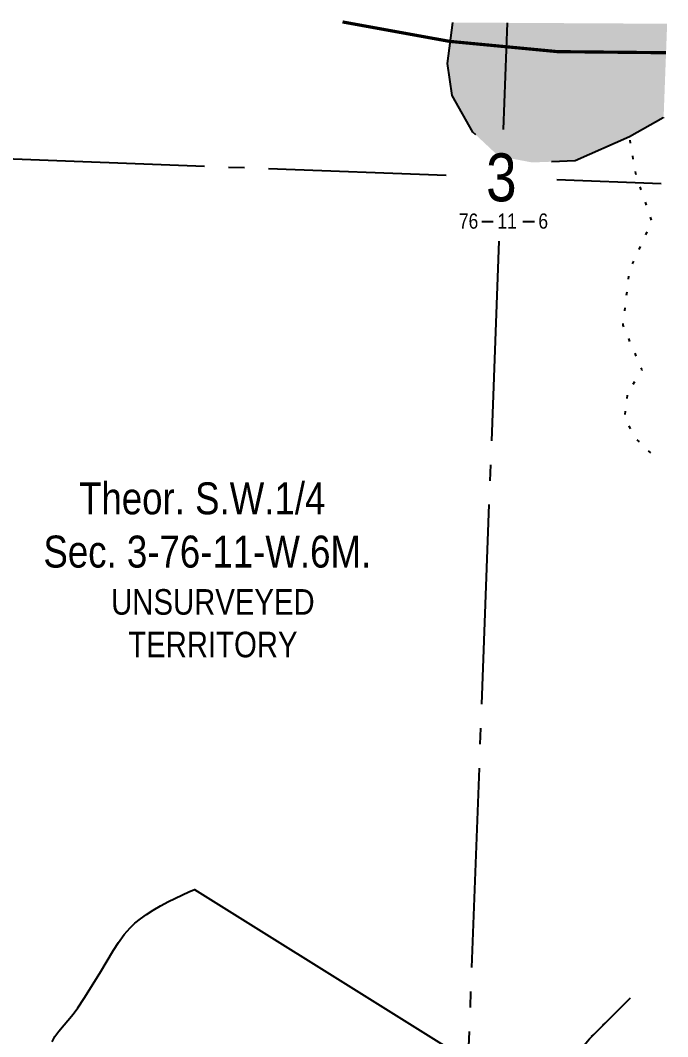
# Model space of a CAD drawing. Extents: x 333963 to 343562, y 6155611 to 6162191.
# Drawn here: x 334679 to 335084, y 6159235 to 6159871 of the extents above; entities that cross this region are included whole.
import ezdxf
from ezdxf.enums import TextEntityAlignment as Align

# ---------------------------------------------------------------- set-up
doc = ezdxf.new("R2010")
doc.units = 0
doc.header["$LTSCALE"] = 5
for name, pattern in [('DASHDOT2', [12.7, 6.35, -3.175, 0, -3.175]), ('foc-QUARTERLINE', [33, 25, -3, 2, -3]), ('foc-WHEELTRACKS', [2, 0.4, -1.6])]:
    doc.linetypes.add(name, pattern=pattern)
for name, color, linetype in [('10', 1, 'Continuous'), ('9', 3, 'Continuous'), ('AS-WILDLIFE', 131, 'DASHDOT2'), ('C-SYMBOL', 7, 'Continuous'), ('L-QSEC', 8, 'foc-QUARTERLINE'), ('L-SECLBL', 7, 'Continuous'), ('L-UNS-T', 3, 'Continuous'), ('T-WATER', 160, 'Continuous'), ('T-WATER-H', 133, 'Continuous'), ('T-WATER-P3', 160, 'foc-WHEELTRACKS'), ('WETLAND', 143, 'Continuous')]:
    doc.layers.add(name, color=color, linetype=linetype)
doc.styles.add('175L', font='ARIALN.TTF', dxfattribs={"height": 20})
doc.styles.add('80L', font='ARIALN.TTF', dxfattribs={"height": 10})
doc.styles.add('foc-LtypeFont', font='ARIALN.TTF', dxfattribs={"height": 7.35})
doc.styles.add('SIMPLEX', font='ARIALN.TTF')
doc.linetypes.add('foc-TOPO-flowdirection-NOLINE', pattern='A,0,[">",foc-LtypeFont,S=0.3,R=0,X=0,Y=-0.945],-20,[">",foc-LtypeFont,S=0.3,R=0,X=0,Y=-0.945],0', length=20)

# ---------------------------------------------------------------- blocks, each defined once
blk = doc.blocks.new('L-SECLBL')
at = {"layer": '9', "color": 7}
for p, q in [((-5.08, -27.83), (-12.29, -27.83)), ((20.7, -27.83), (13.5, -27.83))]:
    blk.add_line(p, q, dxfattribs=at)
at = {"layer": '10', "color": 2, "style": 'SIMPLEX'}
blk.add_attdef('SEC', text='', height=30, dxfattribs=at).set_placement((0, 0), align=Align.MIDDLE)
at = {"layer": '10', "color": 5, "style": '80L'}
blk.add_attdef('TWP', text='', height=9.5, dxfattribs=at).set_placement((-14.43, -27.37), align=Align.MIDDLE_RIGHT)
blk.add_attdef('RGE', text='', height=9.5, dxfattribs=at).set_placement((3.62, -27.37), align=Align.MIDDLE_CENTER)
blk.add_attdef('MER', text='', height=9.5, dxfattribs=at).set_placement((23.17, -27.37), align=Align.MIDDLE_LEFT)

msp = doc.modelspace()

# ---------------------------------------------------------------- hatches: boundary and pattern name
at = {"layer": 'T-WATER-H'}
h = msp.add_hatch(color=256, dxfattribs=at)
h.dxf.hatch_style = 1
h.paths.add_polyline_path([(335083.747, 6159869.005), (334949.643, 6159869.758), (334946.3, 6159844.124), (334949.296, 6159824.145), (334962.284, 6159801.169), (334978.268, 6159786.184), (334980.574, 6159785.745), (334999.247, 6159782.189), (335026.22, 6159783.188), (335060.186, 6159798.172), (335081.165, 6159810.16), (335081.539, 6159810.455)])

# ---------------------------------------------------------------- linework, layer by layer
at = {"layer": 'AS-WILDLIFE', "const_width": 2, "flags": 128}
msp.add_lwpolyline([(335083.063, 6159850.866, -0.0637752), (334880.765, 6159870.145, -0.0637752)], format="xyb", dxfattribs=at)
at = {"layer": 'L-QSEC'}
for p, q in [((334983.716, 6159869.567), (334981.201, 6159802.844)), ((334174.873, 6159803.276), (334945.649, 6159774.168)), ((335014.869, 6159771.554), (335079.98, 6159769.095)), ((334978.564, 6159732.909), (334949.766, 6158969.145))]:
    msp.add_line(p, q, dxfattribs=at)
at = {"layer": 'T-WATER'}
for points in [[(334964.073, 6159799.492), (334962.284, 6159801.169), (334949.296, 6159824.145), (334946.3, 6159844.124), (334949.643, 6159869.758)], [(335081.539, 6159810.456), (335081.165, 6159810.16), (335060.186, 6159798.172), (335026.22, 6159783.188), (335011.412, 6159782.64)]]:
    msp.add_lwpolyline(points, dxfattribs=at)
at = {"layer": 'T-WATER-P3', "flags": 128}
for points in [[(335073.617, 6159600.346), (335064.184, 6159609.368), (335057.191, 6159622.354), (335059.19, 6159638.338), (335068.18, 6159652.323), (335056.191, 6159680.294), (335060.187, 6159714.259), (335074.173, 6159745.227), (335064.183, 6159775.196), (335060.186, 6159798.172)], [(334725.116, 6159028.234), (334751.506, 6159026.968), (334767.49, 6159025.97), (334783.473, 6159029.965), (334798.458, 6159037.957), (334812.445, 6159041.952), (334845.411, 6159047.946), (334858.399, 6159058.935), (334870.387, 6159065.928), (334904.352, 6159066.927), (334920.336, 6159074.919), (334932.324, 6159084.91), (334949.306, 6159109.883), (334956.299, 6159122.869), (334971.283, 6159170.821), (334979.276, 6159184.806), (335025.229, 6159221.768), (335035.218, 6159233.757), (335060.757, 6159259.295)]]:
    msp.add_lwpolyline(points, dxfattribs=at)
at = {"layer": 'T-WATER-P3', "linetype": 'foc-TOPO-flowdirection-NOLINE', "flags": 128}
msp.add_lwpolyline([(334725.116, 6159028.234), (334751.506, 6159026.968), (334767.49, 6159025.97), (334783.473, 6159029.965), (334798.458, 6159037.957), (334812.445, 6159041.952), (334845.411, 6159047.946), (334858.399, 6159058.935), (334870.387, 6159065.928), (334904.352, 6159066.927), (334920.336, 6159074.919), (334932.324, 6159084.91), (334949.306, 6159109.883), (334956.299, 6159122.869), (334971.283, 6159170.821), (334979.276, 6159184.806), (335025.229, 6159221.768), (335035.218, 6159233.757), (335060.757, 6159259.295)], dxfattribs=at)
at = {"layer": 'WETLAND'}
msp.add_lwpolyline([(334699.205, 6159231.889), (334700.946, 6159235.097), (334703.296, 6159238.485), (334712.24, 6159249.024), (334715.267, 6159252.991), (334719.3, 6159259.156), (334728.927, 6159274.819), (334737.561, 6159289.187), (334740.589, 6159293.938), (334744.28, 6159299.003), (334747.956, 6159303.152), (334750.975, 6159305.983), (334754.366, 6159308.76), (334758.142, 6159311.492), (334762.328, 6159314.198), (334766.848, 6159316.839), (334771.881, 6159319.529), (334784.618, 6159325.643), (334788.266, 6159327.201), (335042.142, 6159168.262)], dxfattribs=at)

# ---------------------------------------------------------------- block references
at = {"layer": 'L-SECLBL', "xscale": 0.9998059200000101, "yscale": 0.9998059200000101, "zscale": 0.9998059200000101}
msp.add_blockref('L-SECLBL', (334980.07, 6159772.868), dxfattribs=at).add_auto_attribs({'SEC': '3', 'TWP': '76', 'RGE': '11', 'MER': '6'})

# ---------------------------------------------------------------- texts
at = {"layer": 'C-SYMBOL', "color": 3, "insert": (334793.024, 6159581.961), "char_height": 19.99612, "width": 365.39974, "attachment_point": 2, "style": '175L'}
msp.add_mtext('Theor. S.W.1/4\\P Sec. 3-76-11-W.6M.', dxfattribs=at)
at = {"layer": 'L-UNS-T', "color": 3, "insert": (334799.708, 6159493.683), "char_height": 15.99689, "attachment_point": 5, "style": '80L'}
msp.add_mtext_dynamic_manual_height_columns('UNSURVEYED TERRITORY', width=126.38886, gutter_width=47.491, heights=[0], dxfattribs=at)

doc.saveas('drawing.dxf')
